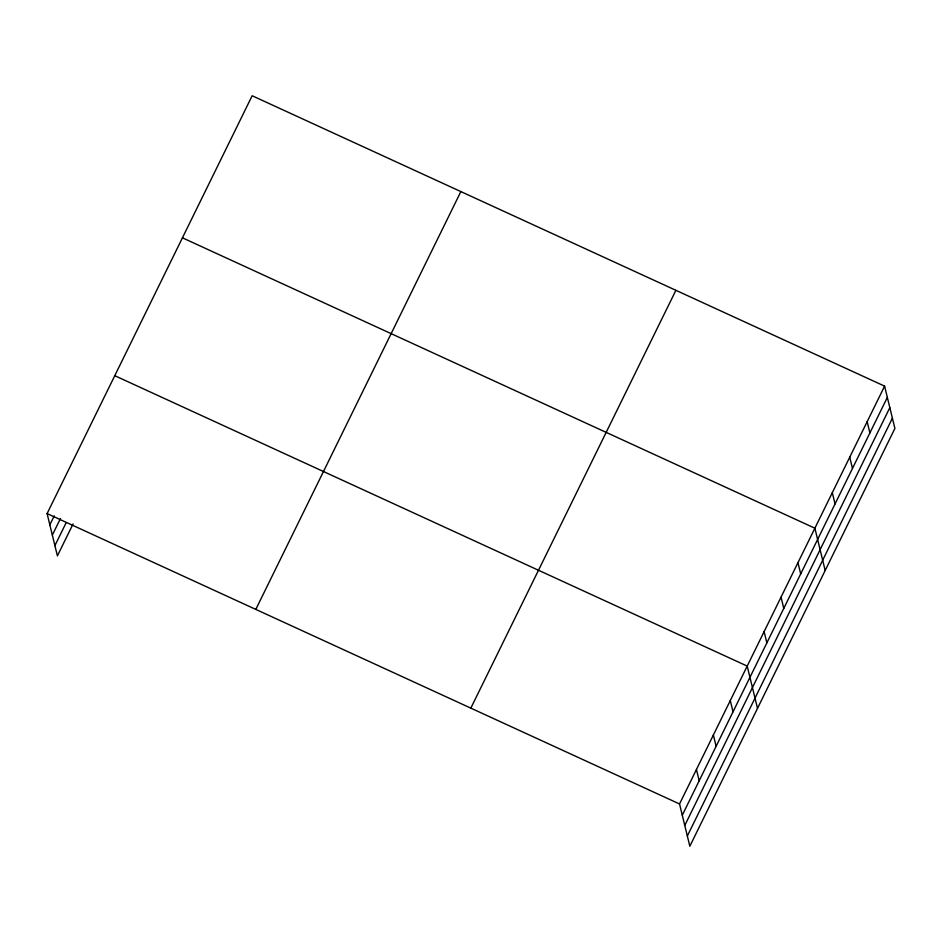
<?xml version="1.0" encoding="UTF-8"?>
<svg xmlns="http://www.w3.org/2000/svg" width="942" height="942" viewBox="0 0 942 942"><rect width="100%" height="100%" fill="white"/><g stroke="black" fill="none" stroke-linecap="round" stroke-linejoin="round"><path stroke-width="1.41" d="M73.076 523.94L57.403 555.862L47.1 513.578L252.162 95.754L884.597 386.138L894.9 428.422L689.838 846.246L679.535 803.962L884.597 386.138M49.844 524.835L54.236 515.898M52.34 535.068L60.488 518.477M54.907 545.618L66.187 522.645M255.8 609.403L460.862 191.579M470.823 708.137L675.897 290.313M682.279 815.219L887.34 397.394M684.775 825.463L889.837 407.639M687.342 836.001L892.404 418.177M182.442 237.82L814.877 528.203L825.18 570.475M114.771 375.693L747.206 666.088L757.509 708.36M47.1 513.578L679.535 803.962M867.158 421.663L869.902 432.908M849.731 457.176L852.475 468.433M832.304 492.69L835.048 503.946M797.956 562.668L800.7 573.925M781.036 597.146L783.779 608.402M764.115 631.611L766.859 642.868M730.286 700.554L733.029 711.811M713.365 735.019L716.108 746.276M696.444 769.496L699.188 780.753"/></g></svg>
